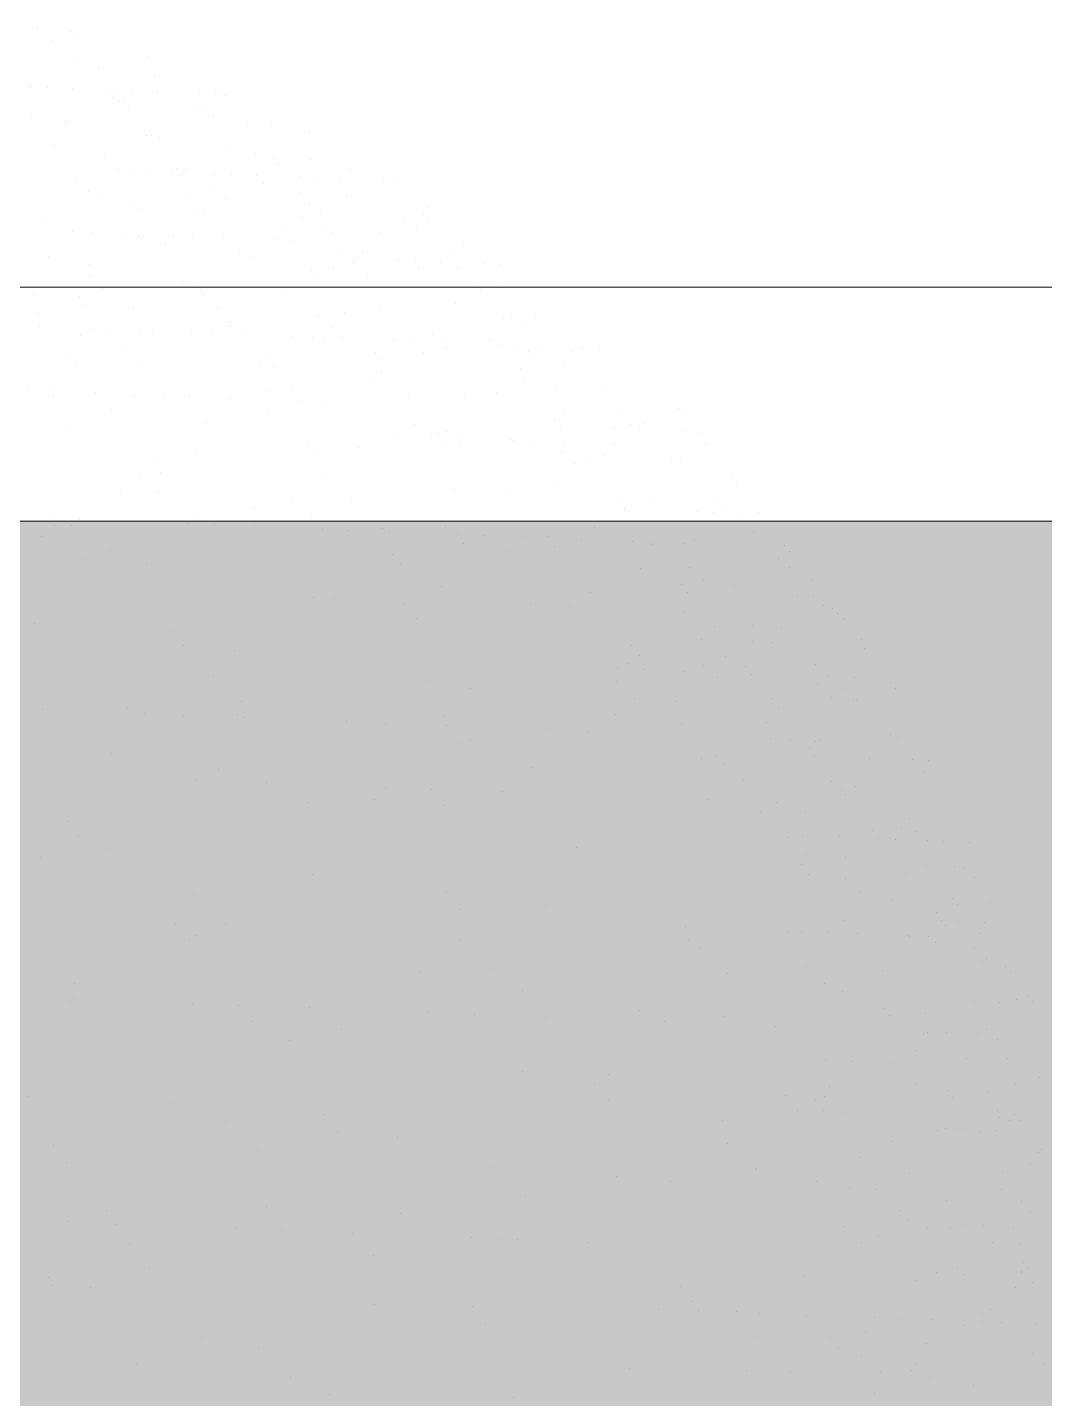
# Model space of a CAD drawing. Header units: millimetres. Extents: x 235 to 418, y 139 to 274.
# Drawn here: x 305.347 to 306.651, y 218.274 to 220.032 of the extents above; entities that cross this region are included whole.
import ezdxf

# ---------------------------------------------------------------- set-up
doc = ezdxf.new("R2010")
doc.units = ezdxf.units.MM
doc.header["$LTSCALE"] = 0.01
for name, color, linetype, lineweight in [('muros bajos', 42, 'Continuous', 18), ('pasto', 153, 'Continuous', 9), ('puertas', 2, 'Continuous', 9), ('punto delgado', 4, 'Continuous', 0)]:
    doc.layers.add(name, color=color, linetype=linetype, lineweight=lineweight)

# ---------------------------------------------------------------- blocks, each defined once
blk = doc.blocks.new('A$C329661E2')
at = {"layer": 'puertas'}
for p, q in [((1.7036, 5.5813), (1.7036, 5.5813)), ((1.7332, 5.5772), (1.7332, 5.5772)), ((1.717, 5.5695), (1.717, 5.5695)), ((1.7375, 5.5716), (1.7375, 5.5716)), ((1.8029, 5.5549), (1.8029, 5.5549)), ((1.7383, 5.55), (1.7383, 5.55)), ((1.7577, 5.5455), (1.7577, 5.5455)), ((1.6963, 5.5279), (1.6963, 5.5279)), ((1.6973, 5.5282), (1.6973, 5.5282)), ((1.7119, 5.5276), (1.7119, 5.5276)), ((1.7349, 5.5267), (1.7349, 5.5267)), ((1.8088, 5.5376), (1.8088, 5.5376)), ((1.7657, 5.5253), (1.7657, 5.5253)), ((1.7712, 5.5178), (1.7712, 5.5178)), ((1.7732, 5.5252), (1.7732, 5.5252)), ((1.7761, 5.5159), (1.7761, 5.5159)), ((1.7809, 5.5157), (1.7809, 5.5157)), ((1.7878, 5.5247), (1.7878, 5.5247)), ((1.8108, 5.5238), (1.8108, 5.5238)), ((1.849, 5.5223), (1.849, 5.5223)), ((1.8637, 5.5217), (1.8637, 5.5217)), ((1.8679, 5.5257), (1.8679, 5.5257)), ((1.8722, 5.5201), (1.8722, 5.5201)), ((1.7852, 5.5102), (1.7852, 5.5102)), ((1.8435, 5.5063), (1.8435, 5.5063)), ((1.8516, 5.5107), (1.8516, 5.5107)), ((1.8619, 5.5013), (1.8619, 5.5013)), ((1.6981, 5.5002), (1.6981, 5.5002)), ((1.7275, 5.4966), (1.7275, 5.4966)), ((1.731, 5.4966), (1.731, 5.4966)), ((1.8924, 5.4941), (1.8924, 5.4941)), ((1.914, 5.4939), (1.914, 5.4939)), ((1.8014, 5.4842), (1.8014, 5.4842)), ((1.8054, 5.4841), (1.8054, 5.4841)), ((1.8133, 5.4821), (1.8133, 5.4821)), ((1.9478, 5.4868), (1.9478, 5.4868)), ((1.7183, 5.4741), (1.7183, 5.4741)), ((1.7638, 5.4644), (1.7638, 5.4644)), ((1.8764, 5.4741), (1.8764, 5.4741)), ((1.8992, 5.4675), (1.8992, 5.4675)), ((1.7761, 5.4524), (1.7761, 5.4524)), ((1.7869, 5.4528), (1.7869, 5.4528)), ((1.8016, 5.4523), (1.8016, 5.4523)), ((1.8285, 5.4542), (1.8285, 5.4542)), ((1.8361, 5.4529), (1.8361, 5.4529)), ((1.9155, 5.4642), (1.9155, 5.4642)), ((1.9198, 5.4587), (1.9198, 5.4587)), ((1.9487, 5.4626), (1.9487, 5.4626)), ((1.9851, 5.4529), (1.9851, 5.4529)), ((1.7371, 5.4449), (1.7371, 5.4449)), ((1.8245, 5.4514), (1.8245, 5.4514)), ((1.8328, 5.4487), (1.8328, 5.4487)), ((1.8628, 5.4499), (1.8628, 5.4499)), ((1.8775, 5.4493), (1.8775, 5.4493)), ((1.9004, 5.4484), (1.9004, 5.4484)), ((1.9066, 5.4405), (1.9066, 5.4405)), ((1.9387, 5.4469), (1.9387, 5.4469)), ((1.9534, 5.4464), (1.9534, 5.4464)), ((1.9763, 5.4455), (1.9763, 5.4455)), ((2.0146, 5.444), (2.0146, 5.444)), ((2.0271, 5.4426), (2.0271, 5.4426)), ((1.7495, 5.4336), (1.7495, 5.4336)), ((1.7591, 5.4322), (1.7591, 5.4322)), ((1.8401, 5.4274), (1.8401, 5.4274)), ((1.862, 5.4379), (1.862, 5.4379)), ((1.8724, 5.4285), (1.8724, 5.4285)), ((1.94, 5.4326), (1.94, 5.4326)), ((1.9815, 5.4304), (1.9815, 5.4304)), ((1.7886, 5.4248), (1.7886, 5.4248)), ((1.7937, 5.4182), (1.7937, 5.4182)), ((1.8437, 5.4172), (1.8437, 5.4172)), ((1.8526, 5.4161), (1.8526, 5.4161)), ((1.9479, 5.4233), (1.9479, 5.4233)), ((2.0539, 5.4189), (2.0539, 5.4189)), ((1.7086, 5.4056), (1.7086, 5.4056)), ((1.9413, 5.4092), (1.9413, 5.4092)), ((1.9583, 5.4139), (1.9583, 5.4139)), ((1.9632, 5.4027), (1.9632, 5.4027)), ((2.0338, 5.4087), (2.0338, 5.4087)), ((2.0502, 5.4127), (2.0502, 5.4127)), ((2.0545, 5.4072), (2.0545, 5.4072)), ((1.7343, 5.3974), (1.7343, 5.3974)), ((1.7519, 5.3967), (1.7519, 5.3967)), ((1.7794, 5.3956), (1.7794, 5.3956)), ((1.7942, 5.393), (1.7942, 5.393)), ((1.7985, 5.3935), (1.7985, 5.3935)), ((1.8253, 5.3939), (1.8253, 5.3939)), ((1.8429, 5.3932), (1.8429, 5.3932)), ((1.8705, 5.3921), (1.8705, 5.3921)), ((1.9164, 5.3903), (1.9164, 5.3903)), ((1.9224, 5.3988), (1.9224, 5.3988)), ((1.9675, 5.3972), (1.9675, 5.3972)), ((2.0118, 5.3968), (2.0118, 5.3968)), ((2.0442, 5.3993), (2.0442, 5.3993)), ((1.818, 5.3868), (1.818, 5.3868)), ((1.8853, 5.3797), (1.8853, 5.3797)), ((1.934, 5.3896), (1.934, 5.3896)), ((1.9956, 5.3801), (1.9956, 5.3801)), ((2.0747, 5.3811), (2.0747, 5.3811)), ((2.0867, 5.3867), (2.0867, 5.3867)), ((1.7135, 5.3749), (1.7135, 5.3749)), ((1.7502, 5.3681), (1.7502, 5.3681)), ((1.8973, 5.3755), (1.8973, 5.3755)), ((1.9742, 5.377), (1.9742, 5.377)), ((1.9877, 5.3711), (1.9877, 5.3711)), ((1.99, 5.3731), (1.99, 5.3731)), ((2.0283, 5.3716), (2.0283, 5.3716)), ((2.043, 5.371), (2.043, 5.371)), ((2.0659, 5.3701), (2.0659, 5.3701)), ((2.1042, 5.3686), (2.1042, 5.3686)), ((2.1189, 5.368), (2.1189, 5.368)), ((1.7496, 5.3574), (1.7496, 5.3574)), ((1.9502, 5.363), (1.9502, 5.363)), ((1.9553, 5.3564), (1.9553, 5.3564)), ((1.9699, 5.3648), (1.9699, 5.3648)), ((2.0004, 5.358), (2.0004, 5.358)), ((2.0465, 5.3655), (2.0465, 5.3655)), ((2.0814, 5.3655), (2.0814, 5.3655)), ((1.6997, 5.3415), (1.6997, 5.3415)), ((1.762, 5.3461), (1.762, 5.3461)), ((1.8348, 5.3531), (1.8348, 5.3531)), ((1.8457, 5.351), (1.8457, 5.351)), ((1.8509, 5.3444), (1.8509, 5.3444)), ((1.9247, 5.341), (1.9247, 5.341)), ((2.0978, 5.3512), (2.0978, 5.3512)), ((2.1021, 5.3457), (2.1021, 5.3457)), ((2.117, 5.3531), (2.117, 5.3531)), ((1.7413, 5.339), (1.7413, 5.339)), ((1.7464, 5.3324), (1.7464, 5.3324)), ((1.7897, 5.3294), (1.7897, 5.3294)), ((1.8527, 5.3399), (1.8527, 5.3399)), ((1.8651, 5.3287), (1.8651, 5.3287)), ((2.0794, 5.3333), (2.0794, 5.3333)), ((1.7037, 5.323), (1.7037, 5.323)), ((1.9557, 5.3225), (1.9557, 5.3225)), ((1.9796, 5.3251), (1.9796, 5.3251)), ((2.0115, 5.3273), (2.0115, 5.3273)), ((2.1223, 5.3196), (2.1223, 5.3196)), ((2.1301, 5.3213), (2.1301, 5.3213)), ((2.1517, 5.3218), (2.1517, 5.3218)), ((1.7048, 5.3123), (1.7048, 5.3123)), ((1.7417, 5.3041), (1.7417, 5.3041)), ((1.7508, 5.3105), (1.7508, 5.3105)), ((1.7684, 5.3098), (1.7684, 5.3098)), ((1.7959, 5.3088), (1.7959, 5.3088)), ((1.8068, 5.3055), (1.8068, 5.3055)), ((1.8418, 5.307), (1.8418, 5.307)), ((1.8594, 5.3063), (1.8594, 5.3063)), ((1.8751, 5.3131), (1.8751, 5.3131)), ((1.8765, 5.3156), (1.8765, 5.3156)), ((1.887, 5.3052), (1.887, 5.3052)), ((1.9682, 5.3112), (1.9682, 5.3112)), ((2.0588, 5.305), (2.0588, 5.305)), ((2.1405, 5.3119), (2.1405, 5.3119)), ((1.7787, 5.2956), (1.7787, 5.2956)), ((1.9329, 5.3034), (1.9329, 5.3034)), ((1.9505, 5.3027), (1.9505, 5.3027)), ((1.961, 5.3007), (1.961, 5.3007)), ((1.978, 5.3017), (1.978, 5.3017)), ((2.024, 5.2999), (2.024, 5.2999)), ((2.0416, 5.2992), (2.0416, 5.2992)), ((2.0691, 5.2981), (2.0691, 5.2981)), ((2.0712, 5.2937), (2.0712, 5.2937)), ((2.1096, 5.2997), (2.1096, 5.2997)), ((2.118, 5.2962), (2.118, 5.2962)), ((2.1327, 5.2956), (2.1327, 5.2956)), ((2.1556, 5.2948), (2.1556, 5.2948)), ((2.1939, 5.2933), (2.1939, 5.2933)), ((2.2086, 5.2927), (2.2086, 5.2927)), ((1.731, 5.2882), (1.731, 5.2882)), ((1.7378, 5.2793), (1.7378, 5.2793)), ((1.7953, 5.2806), (1.7953, 5.2806)), ((1.9098, 5.288), (1.9098, 5.288)), ((2.0073, 5.2892), (2.0073, 5.2892)), ((2.0125, 5.2826), (2.0125, 5.2826)), ((2.0509, 5.2886), (2.0509, 5.2886)), ((2.1455, 5.2898), (2.1455, 5.2898)), ((2.1498, 5.2842), (2.1498, 5.2842)), ((2.1845, 5.2896), (2.1845, 5.2896)), ((1.9029, 5.2773), (1.9029, 5.2773)), ((1.9159, 5.2769), (1.9159, 5.2769)), ((2.0129, 5.2706), (2.0129, 5.2706)), ((2.1377, 5.2748), (2.1377, 5.2748)), ((2.1778, 5.2781), (2.1778, 5.2781)), ((1.6952, 5.2552), (1.6952, 5.2552)), ((1.9327, 5.2573), (1.9327, 5.2573)), ((2.0027, 5.2632), (2.0027, 5.2632)), ((2.1412, 5.2633), (2.1412, 5.2633)), ((2.17, 5.2581), (2.17, 5.2581)), ((2.2148, 5.256), (2.2148, 5.256)), ((1.7175, 5.2497), (1.7175, 5.2497)), ((1.7187, 5.2543), (1.7187, 5.2543)), ((1.7553, 5.2529), (1.7553, 5.2529)), ((1.7901, 5.2503), (1.7901, 5.2503)), ((1.8166, 5.2505), (1.8166, 5.2505)), ((1.8401, 5.2496), (1.8401, 5.2496)), ((1.8768, 5.2481), (1.8768, 5.2481)), ((1.9095, 5.2536), (1.9095, 5.2536)), ((1.938, 5.2457), (1.938, 5.2457)), ((1.9615, 5.2448), (1.9615, 5.2448)), ((2.0367, 5.2513), (2.0367, 5.2513)), ((2.0872, 5.2482), (2.0872, 5.2482)), ((2.116, 5.2531), (2.116, 5.2531)), ((1.7702, 5.2376), (1.7702, 5.2376)), ((1.91, 5.2342), (1.91, 5.2342)), ((2.1772, 5.2361), (2.1772, 5.2361)), ((2.2264, 5.2339), (2.2264, 5.2339)), ((2.2801, 5.2383), (2.2801, 5.2383)), ((2.2844, 5.2327), (2.2844, 5.2327)), ((1.7299, 5.2186), (1.7299, 5.2186)), ((1.855, 5.2264), (1.855, 5.2264)), ((2.0421, 5.2245), (2.0421, 5.2245)), ((2.0713, 5.2175), (2.0713, 5.2175)), ((2.1689, 5.2274), (2.1689, 5.2274)), ((2.1741, 5.2208), (2.1741, 5.2208)), ((2.2223, 5.2203), (2.2223, 5.2203)), ((2.2368, 5.2245), (2.2368, 5.2245)), ((2.2452, 5.2194), (2.2452, 5.2194)), ((2.2495, 5.2247), (2.2495, 5.2247)), ((2.2835, 5.2179), (2.2835, 5.2179)), ((1.9465, 5.2058), (1.9465, 5.2058)), ((2.0257, 5.2158), (2.0257, 5.2158)), ((2.0581, 5.2123), (2.0581, 5.2123)), ((2.0645, 5.2155), (2.0645, 5.2155)), ((2.0696, 5.2088), (2.0696, 5.2088)), ((2.0837, 5.2063), (2.0837, 5.2063)), ((2.0856, 5.2112), (2.0856, 5.2112)), ((2.1289, 5.2107), (2.1289, 5.2107)), ((2.1316, 5.2095), (2.1316, 5.2095)), ((2.1492, 5.2088), (2.1492, 5.2088)), ((2.1767, 5.2077), (2.1767, 5.2077)), ((2.2226, 5.2059), (2.2226, 5.2059)), ((2.2982, 5.2173), (2.2982, 5.2173)), ((2.3046, 5.2066), (2.3046, 5.2066)), ((1.8456, 5.2003), (1.8456, 5.2003)), ((1.9533, 5.197), (1.9533, 5.197)), ((1.9924, 5.2031), (1.9924, 5.2031)), ((2.1744, 5.2001), (2.1744, 5.2001)), ((2.2135, 5.1958), (2.2135, 5.1958)), ((1.8072, 5.1898), (1.8072, 5.1898)), ((1.8141, 5.181), (1.8141, 5.181)), ((2.1868, 5.1888), (2.1868, 5.1888)), ((2.1983, 5.1895), (2.1983, 5.1895)), ((2.2741, 5.1906), (2.2741, 5.1906)), ((2.2823, 5.1924), (2.2823, 5.1924)), ((1.7954, 5.179), (1.7954, 5.179)), ((1.9584, 5.1804), (1.9584, 5.1804)), ((2.1683, 5.172), (2.1683, 5.172)), ((2.3278, 5.1768), (2.3278, 5.1768)), ((2.3321, 5.1713), (2.3321, 5.1713)), ((1.7783, 5.1648), (1.7783, 5.1648)), ((1.812, 5.164), (1.812, 5.164)), ((2.0783, 5.1643), (2.0783, 5.1643)), ((2.1285, 5.1656), (2.1285, 5.1656)), ((2.2551, 5.1583), (2.2551, 5.1583)), ((2.3126, 5.1588), (2.3126, 5.1588)), ((1.8982, 5.1487), (1.8982, 5.1487)), ((1.9328, 5.1557), (1.9328, 5.1557)), ((1.9857, 5.1552), (1.9857, 5.1552)), ((2.2261, 5.1537), (2.2261, 5.1537)), ((2.2312, 5.147), (2.2312, 5.147)), ((2.2316, 5.1482), (2.2316, 5.1482)), ((2.2973, 5.1455), (2.2973, 5.1455)), ((2.312, 5.1449), (2.312, 5.1449)), ((2.3228, 5.1464), (2.3228, 5.1464)), ((2.3349, 5.144), (2.3349, 5.144)), ((2.3523, 5.1452), (2.3523, 5.1452)), ((1.7172, 5.1394), (1.7172, 5.1394)), ((1.7181, 5.1331), (1.7181, 5.1331)), ((1.7342, 5.1332), (1.7342, 5.1332)), ((1.7407, 5.1384), (1.7407, 5.1384)), ((1.7773, 5.137), (1.7773, 5.137)), ((1.8386, 5.1346), (1.8386, 5.1346)), ((1.8464, 5.1392), (1.8464, 5.1392)), ((1.8621, 5.1337), (1.8621, 5.1337)), ((1.8988, 5.1323), (1.8988, 5.1323)), ((1.9494, 5.1407), (1.9494, 5.1407)), ((2.0703, 5.1324), (2.0703, 5.1324)), ((2.2046, 5.1317), (2.2046, 5.1317)), ((2.3331, 5.137), (2.3331, 5.137)), ((1.7072, 5.1233), (1.7072, 5.1233)), ((1.9601, 5.1299), (1.9601, 5.1299)), ((1.9835, 5.129), (1.9835, 5.129)), ((2.0139, 5.1304), (2.0139, 5.1304)), ((2.0202, 5.1275), (2.0202, 5.1275)), ((2.0815, 5.1252), (2.0815, 5.1252)), ((2.105, 5.1242), (2.105, 5.1242)), ((2.1416, 5.1228), (2.1416, 5.1228)), ((2.1619, 5.1234), (2.1619, 5.1234)), ((2.1932, 5.1208), (2.1932, 5.1208)), ((2.2391, 5.119), (2.2391, 5.119)), ((2.2945, 5.1196), (2.2945, 5.1196)), ((2.3473, 5.1276), (2.3473, 5.1276)), ((1.7693, 5.1106), (1.7693, 5.1106)), ((2.0227, 5.1074), (2.0227, 5.1074)), ((2.0868, 5.1174), (2.0868, 5.1174)), ((2.1267, 5.1105), (2.1267, 5.1105)), ((2.1688, 5.1146), (2.1688, 5.1146)), ((2.2555, 5.1157), (2.2555, 5.1157)), ((2.2568, 5.1183), (2.2568, 5.1183)), ((2.2843, 5.1173), (2.2843, 5.1173)), ((2.3754, 5.1153), (2.3754, 5.1153)), ((2.3797, 5.1098), (2.3797, 5.1098)), ((1.7452, 5.1032), (1.7452, 5.1032)), ((1.8016, 5.0979), (1.8016, 5.0979)), ((2.0295, 5.0986), (2.0295, 5.0986)), ((2.2463, 5.0942), (2.2463, 5.0942)), ((2.29, 5.0951), (2.29, 5.0951)), ((2.3704, 5.1032), (2.3704, 5.1032)), ((2.3802, 5.0953), (2.3802, 5.0953)), ((2.3024, 5.0839), (2.3024, 5.0839)), ((2.3999, 5.0837), (2.3999, 5.0837)), ((2.0665, 5.0788), (2.0665, 5.0788)), ((2.2011, 5.0728), (2.2011, 5.0728)), ((2.2832, 5.0799), (2.2832, 5.0799)), ((2.2884, 5.0733), (2.2884, 5.0733)), ((2.3308, 5.0793), (2.3308, 5.0793)), ((2.3869, 5.0701), (2.3869, 5.0701)), ((2.4016, 5.0696), (2.4016, 5.0696)), ((1.9513, 5.0683), (1.9513, 5.0683)), ((1.9708, 5.068), (1.9708, 5.068)), ((2.0337, 5.0629), (2.0337, 5.0629)), ((2.1465, 5.0632), (2.1465, 5.0632)), ((2.1822, 5.0604), (2.1822, 5.0604)), ((2.4104, 5.0617), (2.4104, 5.0617)), ((2.4191, 5.059), (2.4191, 5.059)), ((2.0439, 5.0496), (2.0439, 5.0496)), ((2.2857, 5.0555), (2.2857, 5.0555)), ((2.423, 5.0538), (2.423, 5.0538)), ((2.4273, 5.0483), (2.4273, 5.0483)), ((2.4294, 5.0496), (2.4294, 5.0496)), ((1.7007, 5.0447), (1.7007, 5.0447)), ((1.8248, 5.0389), (1.8248, 5.0389)), ((2.3126, 5.042), (2.3126, 5.042)), ((2.3471, 5.0432), (2.3471, 5.0432)), ((2.3725, 5.0417), (2.3725, 5.0417)), ((1.835, 5.0257), (1.835, 5.0257)), ((1.8805, 5.0205), (1.8805, 5.0205)), ((2.2382, 5.0251), (2.2382, 5.0251)), ((2.3008, 5.0304), (2.3008, 5.0304)), ((2.3467, 5.0286), (2.3467, 5.0286)), ((2.3643, 5.0279), (2.3643, 5.0279)), ((2.4451, 5.0304), (2.4451, 5.0304)), ((2.4475, 5.0222), (2.4475, 5.0222)), ((2.2348, 5.0089), (2.2348, 5.0089)), ((2.245, 5.0162), (2.245, 5.0162)), ((2.322, 5.0151), (2.322, 5.0151)), ((2.403, 5.0083), (2.403, 5.0083)), ((1.862, 4.9972), (1.862, 4.9972)), ((2.2249, 5.0046), (2.2249, 5.0046)), ((2.2484, 5.0037), (2.2484, 5.0037)), ((2.2851, 5.0022), (2.2851, 5.0022)), ((2.3025, 5.0077), (2.3025, 5.0077)), ((2.3149, 4.9964), (2.3149, 4.9964)), ((2.3404, 5.0061), (2.3404, 5.0061)), ((2.3455, 4.9995), (2.3455, 4.9995)), ((2.4154, 4.9972), (2.4154, 4.9972)), ((2.4383, 4.9963), (2.4383, 4.9963)), ((2.0541, 4.993), (2.0541, 4.993)), ((2.0925, 4.987), (2.0925, 4.987)), ((2.2244, 4.9925), (2.2244, 4.9925)), ((2.4056, 4.9902), (2.4056, 4.9902)), ((2.4295, 4.9861), (2.4295, 4.9861)), ((2.4707, 4.9924), (2.4707, 4.9924)), ((2.475, 4.9868), (2.475, 4.9868)), ((1.8869, 4.9746), (1.8869, 4.9746)), ((2.2409, 4.9775), (2.2409, 4.9775)), ((2.2774, 4.9745), (2.2774, 4.9745)), ((2.3636, 4.9776), (2.3636, 4.9776)), ((2.418, 4.9789), (2.418, 4.9789)), ((2.4377, 4.977), (2.4377, 4.977)), ((2.4399, 4.9767), (2.4399, 4.9767)), ((1.7073, 4.9673), (1.7073, 4.9673)), ((1.7839, 4.9696), (1.7839, 4.9696)), ((1.7992, 4.9637), (1.7992, 4.9637)), ((1.8344, 4.9623), (1.8344, 4.9623)), ((1.8836, 4.9631), (1.8836, 4.9631)), ((1.8894, 4.9602), (1.8894, 4.9602)), ((2.0682, 4.9622), (2.0682, 4.9622)), ((2.2232, 4.9631), (2.2232, 4.9631)), ((2.3698, 4.9682), (2.3698, 4.9682)), ((1.9813, 4.9566), (1.9813, 4.9566)), ((2.0165, 4.9552), (2.0165, 4.9552)), ((2.0716, 4.9531), (2.0716, 4.9531)), ((2.1635, 4.9495), (2.1635, 4.9495)), ((2.1987, 4.9481), (2.1987, 4.9481)), ((2.2832, 4.9551), (2.2832, 4.9551)), ((2.3597, 4.9558), (2.3597, 4.9558)), ((2.0836, 4.9382), (2.0836, 4.9382)), ((2.093, 4.9396), (2.093, 4.9396)), ((2.3632, 4.9417), (2.3632, 4.9417)), ((2.3808, 4.941), (2.3808, 4.941)), ((2.4031, 4.9389), (2.4031, 4.9389)), ((2.4083, 4.94), (2.4083, 4.94)), ((2.4706, 4.9448), (2.4706, 4.9448)), ((2.4772, 4.9429), (2.4772, 4.9429)), ((1.7702, 4.9284), (1.7702, 4.9284)), ((2.3006, 4.9233), (2.3006, 4.9233)), ((2.3144, 4.9267), (2.3144, 4.9267)), ((2.3976, 4.9324), (2.3976, 4.9324)), ((2.4027, 4.9257), (2.4027, 4.9257)), ((2.452, 4.9239), (2.452, 4.9239)), ((2.4903, 4.9224), (2.4903, 4.9224)), ((2.505, 4.9218), (2.505, 4.9218)), ((1.8657, 4.9136), (1.8657, 4.9136)), ((2.148, 4.9154), (2.148, 4.9154)), ((2.3212, 4.9179), (2.3212, 4.9179)), ((2.5008, 4.9112), (2.5008, 4.9112)), ((1.8454, 4.9044), (1.8454, 4.9044)), ((1.9096, 4.9019), (1.9096, 4.9019)), ((2.0168, 4.8977), (2.0168, 4.8977)), ((2.3387, 4.905), (2.3387, 4.905)), ((2.4181, 4.9028), (2.4181, 4.9028)), ((2.4394, 4.8986), (2.4394, 4.8986)), ((2.0066, 4.887), (2.0066, 4.887)), ((2.0579, 4.8961), (2.0579, 4.8961)), ((2.1221, 4.8936), (2.1221, 4.8936)), ((2.3071, 4.8864), (2.3071, 4.8864)), ((2.427, 4.8944), (2.427, 4.8944)), ((2.4305, 4.8915), (2.4305, 4.8915)), ((1.9475, 4.8842), (1.9475, 4.8842)), ((2.0683, 4.8815), (2.0683, 4.8815)), ((2.3536, 4.8761), (2.3536, 4.8761)), ((2.3684, 4.884), (2.3684, 4.884)), ((2.3942, 4.8748), (2.3942, 4.8748)), ((1.7302, 4.8674), (1.7302, 4.8674)), ((2.481, 4.8611), (2.481, 4.8611)), ((2.4876, 4.87), (2.4876, 4.87)), ((1.7405, 4.8542), (1.7405, 4.8542)), ((2.3785, 4.8527), (2.3785, 4.8527)), ((2.3913, 4.8535), (2.3913, 4.8535)), ((2.4248, 4.8531), (2.4248, 4.8531)), ((2.4547, 4.8586), (2.4547, 4.8586)), ((2.4599, 4.852), (2.4599, 4.852)), ((2.4708, 4.8513), (2.4708, 4.8513)), ((2.4752, 4.8509), (2.4752, 4.8509)), ((2.4935, 4.8577), (2.4935, 4.8577)), ((2.5041, 4.85), (2.5041, 4.85)), ((2.5188, 4.8494), (2.5188, 4.8494)), ((2.5417, 4.8485), (2.5417, 4.8485)), ((1.7663, 4.8414), (1.7663, 4.8414)), ((2.188, 4.8435), (2.188, 4.8435)), ((2.3951, 4.8376), (2.3951, 4.8376)), ((1.7058, 4.8347), (1.7058, 4.8347)), ((2.3906, 4.8283), (2.3906, 4.8283)), ((2.4305, 4.8345), (2.4305, 4.8345)), ((2.5034, 4.8278), (2.5034, 4.8278)), ((2.5282, 4.8265), (2.5282, 4.8265)), ((2.5363, 4.8259), (2.5363, 4.8259)), ((1.9504, 4.8195), (1.9504, 4.8195)), ((2.3974, 4.8195), (2.3974, 4.8195)), ((2.4306, 4.8154), (2.4306, 4.8154)), ((2.4841, 4.8206), (2.4841, 4.8206)), ((2.5466, 4.8165), (2.5466, 4.8165)), ((1.8433, 4.8013), (1.8433, 4.8013)), ((2.0714, 4.8034), (2.0714, 4.8034)), ((2.443, 4.8041), (2.443, 4.8041)), ((2.0834, 4.7879), (2.0834, 4.7879)), ((2.1602, 4.7913), (2.1602, 4.7913)), ((2.4722, 4.797), (2.4722, 4.797)), ((2.5265, 4.7979), (2.5265, 4.7979)), ((2.5308, 4.7924), (2.5308, 4.7924)), ((2.561, 4.7942), (2.561, 4.7942)), ((1.8277, 4.7754), (1.8277, 4.7754)), ((1.8723, 4.775), (1.8723, 4.775)), ((2.4298, 4.7777), (2.4298, 4.7777)), ((2.5119, 4.7848), (2.5119, 4.7848)), ((2.517, 4.7782), (2.517, 4.7782)), ((2.5325, 4.777), (2.5325, 4.777)), ((2.5554, 4.7761), (2.5554, 4.7761)), ((1.8451, 4.764), (1.8451, 4.764)), ((2.2867, 4.7722), (2.2867, 4.7722)), ((2.3795, 4.768), (2.3795, 4.768)), ((2.3904, 4.7682), (2.3904, 4.7682)), ((2.4138, 4.7673), (2.4138, 4.7673)), ((2.4414, 4.7662), (2.4414, 4.7662)), ((2.4873, 4.7644), (2.4873, 4.7644)), ((2.4878, 4.7635), (2.4878, 4.7635)), ((2.5049, 4.7637), (2.5049, 4.7637)), ((2.5208, 4.773), (2.5208, 4.773)), ((2.551, 4.7663), (2.551, 4.7663)), ((1.8397, 4.7599), (1.8397, 4.7599)), ((2.0838, 4.7605), (2.0838, 4.7605)), ((2.2888, 4.7599), (2.2888, 4.7599)), ((2.2993, 4.7524), (2.2993, 4.7524)), ((2.5116, 4.7583), (2.5116, 4.7583)), ((2.5467, 4.753), (2.5467, 4.753)), ((2.5536, 4.7408), (2.5536, 4.7408)), ((2.557, 4.7436), (2.557, 4.7436)), ((2.5742, 4.7365), (2.5742, 4.7365)), ((2.0476, 4.732), (2.0476, 4.732)), ((2.1128, 4.7342), (2.1128, 4.7342)), ((2.3242, 4.7298), (2.3242, 4.7298)), ((2.3952, 4.7361), (2.3952, 4.7361)), ((2.4633, 4.7329), (2.4633, 4.7329)), ((2.5785, 4.7309), (2.5785, 4.7309)), ((1.7362, 4.721), (1.7362, 4.721)), ((2.14, 4.7148), (2.14, 4.7148)), ((2.4117, 4.721), (2.4117, 4.721)), ((2.4279, 4.7142), (2.4279, 4.7142)), ((1.7325, 4.7047), (1.7325, 4.7047)), ((1.7356, 4.7074), (1.7356, 4.7074)), ((1.8428, 4.7033), (1.8428, 4.7033)), ((1.8839, 4.7017), (1.8839, 4.7017)), ((2.5463, 4.7046), (2.5463, 4.7046)), ((2.5692, 4.7037), (2.5692, 4.7037)), ((2.5839, 4.7072), (2.5839, 4.7072)), ((2.5943, 4.7097), (2.5943, 4.7097)), ((2.5987, 4.7049), (2.5987, 4.7049)), ((1.9481, 4.6992), (1.9481, 4.6992)), ((2.0553, 4.695), (2.0553, 4.695)), ((2.0964, 4.6934), (2.0964, 4.6934)), ((2.1606, 4.6909), (2.1606, 4.6909)), ((2.245, 4.6971), (2.245, 4.6971)), ((2.3211, 4.6919), (2.3211, 4.6919)), ((2.4646, 4.6991), (2.4646, 4.6991)), ((2.4697, 4.6924), (2.4697, 4.6924)), ((2.5027, 4.6942), (2.5027, 4.6942)), ((1.8963, 4.6869), (1.8963, 4.6869)), ((1.9767, 4.6802), (1.9767, 4.6802)), ((2.2678, 4.6867), (2.2678, 4.6867)), ((2.3677, 4.6825), (2.3677, 4.6825)), ((2.5003, 4.676), (2.5003, 4.676)), ((2.5038, 4.6775), (2.5038, 4.6775)), ((2.5214, 4.6768), (2.5214, 4.6768)), ((2.5489, 4.6758), (2.5489, 4.6758)), ((2.5571, 4.6801), (2.5571, 4.6801)), ((1.9298, 4.6699), (1.9298, 4.6699)), ((2.5675, 4.6707), (2.5675, 4.6707)), ((2.4124, 4.6523), (2.4124, 4.6523)), ((2.4358, 4.6514), (2.4358, 4.6514)), ((2.494, 4.6611), (2.494, 4.6611)), ((2.539, 4.6538), (2.539, 4.6538)), ((2.5765, 4.6538), (2.5765, 4.6538)), ((2.1396, 4.6417), (2.1396, 4.6417)), ((2.2172, 4.6394), (2.2172, 4.6394)), ((2.4725, 4.65), (2.4725, 4.65)), ((2.2047, 4.6312), (2.2047, 4.6312)), ((2.4161, 4.6287), (2.4161, 4.6287)), ((2.4939, 4.63), (2.4939, 4.63)), ((2.583, 4.6313), (2.583, 4.6313)), ((2.6048, 4.6369), (2.6048, 4.6369)), ((1.6944, 4.62), (1.6944, 4.62)), ((1.8244, 4.6144), (1.8244, 4.6144)), ((2.2167, 4.6157), (2.2167, 4.6157)), ((2.3766, 4.6203), (2.3766, 4.6203)), ((2.4037, 4.6156), (2.4037, 4.6156)), ((2.4119, 4.6195), (2.4119, 4.6195)), ((2.5218, 4.6253), (2.5218, 4.6253)), ((2.5269, 4.6187), (2.5269, 4.6187)), ((2.5587, 4.623), (2.5587, 4.623)), ((1.961, 4.6033), (1.961, 4.6033)), ((2.3869, 4.607), (2.3869, 4.607)), ((2.4106, 4.6068), (2.4106, 4.6068)), ((2.4284, 4.6044), (2.4284, 4.6044)), ((2.5675, 4.6073), (2.5675, 4.6073)), ((2.5824, 4.6035), (2.5824, 4.6035)), ((1.8725, 4.5973), (1.8725, 4.5973)), ((2.3197, 4.5984), (2.3197, 4.5984)), ((2.5128, 4.5886), (2.5128, 4.5886)), ((2.5203, 4.5906), (2.5203, 4.5906)), ((2.5302, 4.5897), (2.5302, 4.5897)), ((2.5379, 4.5899), (2.5379, 4.5899)), ((2.5654, 4.5889), (2.5654, 4.5889)), ((2.5692, 4.6003), (2.5692, 4.6003)), ((2.5779, 4.5979), (2.5779, 4.5979)), ((2.5867, 4.598), (2.5867, 4.598)), ((1.973, 4.5878), (1.973, 4.5878)), ((2.027, 4.5824), (2.027, 4.5824)), ((2.3244, 4.5775), (2.3244, 4.5775)), ((2.4716, 4.5787), (2.4716, 4.5787)), ((2.5512, 4.5873), (2.5512, 4.5873)), ((1.7173, 4.5753), (1.7173, 4.5753)), ((1.9015, 4.571), (1.9015, 4.571)), ((2.4429, 4.565), (2.4429, 4.565)), ((2.6039, 4.5691), (2.6039, 4.5691)), ((2.6069, 4.5719), (2.6069, 4.5719)), ((1.7293, 4.5598), (1.7293, 4.5598)), ((2.113, 4.5565), (2.113, 4.5565)), ((2.3492, 4.5549), (2.3492, 4.5549)), ((2.35, 4.5543), (2.35, 4.5543)), ((2.5718, 4.5522), (2.5718, 4.5522)), ((2.5967, 4.5589), (2.5967, 4.5589)), ((2.2243, 4.5476), (2.2243, 4.5476)), ((2.2733, 4.5427), (2.2733, 4.5427)), ((2.4043, 4.5432), (2.4043, 4.5432)), ((2.4881, 4.5503), (2.4881, 4.5503)), ((2.142, 4.5302), (2.142, 4.5302)), ((2.4344, 4.5365), (2.4344, 4.5365)), ((2.4579, 4.5356), (2.4579, 4.5356)), ((2.5712, 4.5356), (2.5712, 4.5356)), ((1.7654, 4.517), (1.7654, 4.517)), ((1.9092, 4.5203), (1.9092, 4.5203)), ((2.0296, 4.5147), (2.0296, 4.5147)), ((2.48, 4.5173), (2.48, 4.5173)), ((2.5213, 4.5256), (2.5213, 4.5256)), ((2.5883, 4.525), (2.5883, 4.525)), ((2.5965, 4.5156), (2.5965, 4.5156)), ((1.731, 4.5075), (1.731, 4.5075)), ((1.7741, 4.5047), (1.7741, 4.5047)), ((2.4285, 4.5029), (2.4285, 4.5029)), ((2.4868, 4.5084), (2.4868, 4.5084)), ((2.5368, 4.5038), (2.5368, 4.5038)), ((2.5544, 4.5031), (2.5544, 4.5031)), ((1.8813, 4.5005), (1.8813, 4.5005)), ((1.9224, 4.4989), (1.9224, 4.4989)), ((1.9866, 4.4964), (1.9866, 4.4964)), ((2.0938, 4.4923), (2.0938, 4.4923)), ((2.119, 4.4921), (2.119, 4.4921)), ((2.1349, 4.4907), (2.1349, 4.4907)), ((2.4598, 4.4932), (2.4598, 4.4932)), ((2.5039, 4.5016), (2.5039, 4.5016)), ((2.5253, 4.5012), (2.5253, 4.5012)), ((2.5819, 4.502), (2.5819, 4.502)), ((1.7859, 4.4868), (1.7859, 4.4868)), ((2.1991, 4.4882), (2.1991, 4.4882)), ((2.4451, 4.4879), (2.4451, 4.4879)), ((2.563, 4.4881), (2.563, 4.4881)), ((2.5875, 4.4874), (2.5875, 4.4874)), ((2.0059, 4.4762), (2.0059, 4.4762)), ((2.5316, 4.4658), (2.5316, 4.4658)), ((2.5906, 4.4706), (2.5906, 4.4706)), ((1.7132, 4.4568), (1.7132, 4.4568)), ((1.8038, 4.4649), (1.8038, 4.4649)), ((2.3925, 4.4577), (2.3925, 4.4577)), ((2.4931, 4.4543), (2.4931, 4.4543)), ((2.5125, 4.4615), (2.5125, 4.4615)), ((2.5368, 4.4591), (2.5368, 4.4591)), ((2.5884, 4.4615), (2.5884, 4.4615)), ((2.5891, 4.4622), (2.5891, 4.4622)), ((2.5949, 4.4651), (2.5949, 4.4651)), ((1.7161, 4.4495), (1.7161, 4.4495)), ((1.7513, 4.4481), (1.7513, 4.4481)), ((2.282, 4.4488), (2.282, 4.4488)), ((2.5837, 4.4481), (2.5837, 4.4481)), ((2.5988, 4.4521), (2.5988, 4.4521)), ((2.0063, 4.4328), (2.0063, 4.4328)), ((2.0944, 4.4311), (2.0944, 4.4311)), ((2.2625, 4.4282), (2.2625, 4.4282)), ((2.2923, 4.4355), (2.2923, 4.4355)), ((2.2977, 4.4268), (2.2977, 4.4268)), ((2.3323, 4.426), (2.3323, 4.426)), ((2.3527, 4.4247), (2.3527, 4.4247)), ((2.3951, 4.423), (2.3951, 4.423)), ((2.4564, 4.4206), (2.4564, 4.4206)), ((2.4799, 4.4197), (2.4799, 4.4197)), ((2.5074, 4.4187), (2.5074, 4.4187)), ((2.5533, 4.4169), (2.5533, 4.4169)), ((2.5541, 4.424), (2.5541, 4.424)), ((2.561, 4.4278), (2.561, 4.4278)), ((2.5709, 4.4162), (2.5709, 4.4162)), ((2.1064, 4.4157), (2.1064, 4.4157)), ((2.448, 4.4077), (2.448, 4.4077)), ((2.5378, 4.4137), (2.5378, 4.4137)), ((2.6013, 4.415), (2.6013, 4.415)), ((1.8507, 4.4032), (1.8507, 4.4032)), ((1.9017, 4.3933), (1.9017, 4.3933)), ((2.3494, 4.4026), (2.3494, 4.4026)), ((2.4169, 4.4029), (2.4169, 4.4029)), ((2.4238, 4.3941), (2.4238, 4.3941)), ((2.5036, 4.3974), (2.5036, 4.3974)), ((1.792, 4.3794), (1.792, 4.3794)), ((2.4452, 4.3863), (2.4452, 4.3863)), ((2.5988, 4.3887), (2.5988, 4.3887)), ((2.6092, 4.3793), (2.6092, 4.3793)), ((1.9307, 4.367), (1.9307, 4.367)), ((2.2357, 4.3752), (2.2357, 4.3752)), ((2.3409, 4.3729), (2.3409, 4.3729)), ((2.3807, 4.3723), (2.3807, 4.3723)), ((2.4618, 4.3713), (2.4618, 4.3713)), ((2.4895, 4.3734), (2.4895, 4.3734)), ((2.4932, 4.3782), (2.4932, 4.3782)), ((2.5056, 4.3669), (2.5056, 4.3669)), ((2.5453, 4.3599), (2.5453, 4.3599)), ((1.9656, 4.3519), (1.9656, 4.3519)), ((2.132, 4.3489), (2.132, 4.3489)), ((2.4561, 4.3523), (2.4561, 4.3523))]:
    blk.add_line(p, q, dxfattribs=at)

msp = doc.modelspace()

# ---------------------------------------------------------------- hatches: boundary and pattern name
at = {"layer": 'pasto'}
h = msp.add_hatch(dxfattribs=at)
h.set_pattern_fill('AR-SAND', color=256, scale=0.006, style=0)
h.set_pattern_definition([(37.5, (-596.20321, -89.26105), (-0.00960019, 0.29364794), [0, -0.231648, 0, -0.25908, 0, -0.24765]), (7.5, (-596.2032, -89.26105), (0.26971397, 0.43009506), [0, -0.124968, 0, -0.208788, 0, -0.08001]), (327.5, (-596.39067, -89.26105), (0.47459542, 0.00086231), [0, -0.0762, 0, -0.27432, 0, -0.35814]), (317.5, (-596.39067, -89.26105), (0.45813387, 0.1337576), [0, -0.0381, 0, -0.179832, 0, -0.20574])])
edge = h.paths.add_edge_path()
edge.add_arc((321.7095, 217.8989), 1.5, 315, 450)
edge.add_line((321.7095, 219.3989), (302.2837, 219.3989))
edge.add_spline(control_points=[(302.2837, 219.3989), (303.2851, 218.0973), (307.1388, 214.1714), (313.5867, 212.518), (316.4367, 210.5048)], knot_values=[38.577871, 38.577871, 38.577871, 38.577871, 42.924977, 52.930225, 52.930225, 52.930225, 52.930225], degree=3, periodic=0)
edge.add_line((316.4367, 210.5048), (322.7702, 216.8383))
edge = h.paths.add_edge_path()
edge.add_spline(control_points=[(316.4367, 210.5048), (313.5867, 212.518), (307.1388, 214.1714), (303.2851, 218.0973), (302.2837, 219.3989)], knot_values=[38.577871, 38.577871, 38.577871, 38.577871, 48.58312, 52.930225, 52.930225, 52.930225, 52.930225], degree=3, periodic=0)
edge.add_line((302.2837, 219.3989), (300.6269, 219.3989))
edge.add_arc((300.6269, 217.8989), 1.5, 90, 225)
edge.add_line((299.5662, 216.8383), (309.259, 207.1455))
edge.add_arc((311.1682, 209.0547), 2.7, 225, 315)
edge.add_line((313.0774, 207.1455), (316.4367, 210.5048))

# ---------------------------------------------------------------- linework, layer by layer
at = {"layer": 'muros bajos'}
for p, q in [((321.7095, 219.6989), (300.6269, 219.6989)), ((321.7095, 219.3989), (300.6269, 219.3989))]:
    msp.add_line(p, q, dxfattribs=at)

# ---------------------------------------------------------------- block references
at = {"layer": 'punto delgado', "xscale": 1.424631235263632, "yscale": 1.424631235263661, "zscale": 1.42463123526367}
msp.add_blockref('A$C329661E2', (302.9331, 212.0804), dxfattribs=at)

doc.saveas('drawing.dxf')
